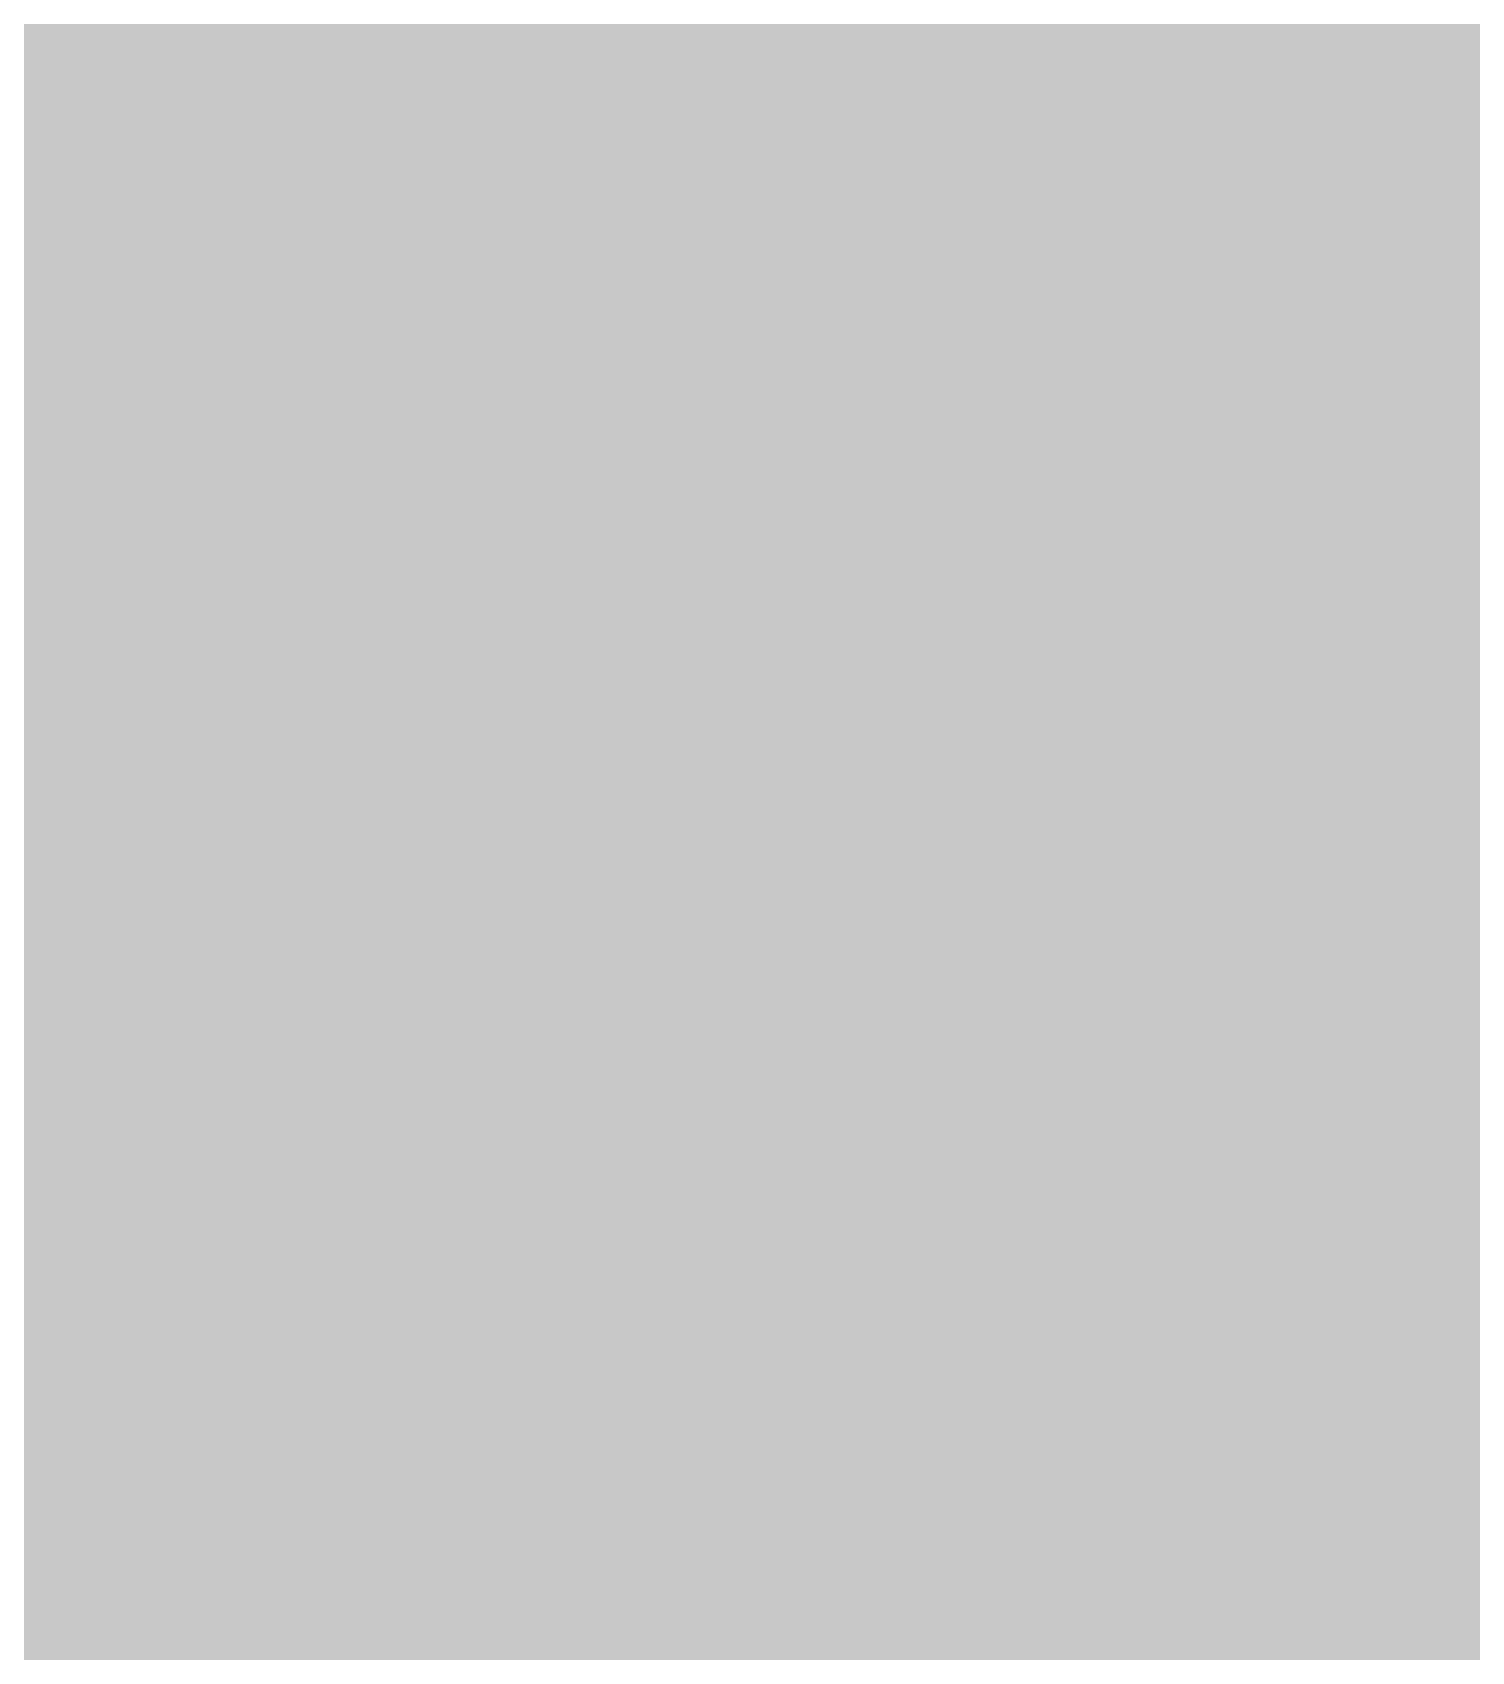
# Model space of a CAD drawing. Header units: metres. Extents: x -6 to 1255, y -2 to 532.
# Drawn here: x 873.65 to 881.55, y 172.07 to 180.96 of the extents above; entities that cross this region are included whole.
import ezdxf

# ---------------------------------------------------------------- set-up
doc = ezdxf.new("R2010")
doc.units = ezdxf.units.M
doc.header["$MEASUREMENT"] = 0
doc.layers.add('TPX_BUILDINGS_HATCH', color=7, linetype='CONTINUOUS', lineweight=0, true_color=0xf0f0f0)

msp = doc.modelspace()

# ---------------------------------------------------------------- hatches: boundary and pattern name
at = {"layer": 'TPX_BUILDINGS_HATCH'}
h = msp.add_hatch(color=256, dxfattribs=at)
h.paths.add_polyline_path([(847.6687, 150.9643), (847.6687, 150.2443), (847.7987, 149.5443), (848.0387, 148.8643), (848.3987, 148.2443), (849.1287, 147.4543), (850.0287, 146.8743), (850.7082, 146.6343), (851.4082, 146.5043), (852.4782, 146.5543), (853.1782, 146.7443), (853.9482, 147.1243), (853.7582, 146.1143), (866.1397, 144.2448), (866.2082, 144.2343), (867.0987, 144.0803), (872.8402, 143.0868), (873.1087, 143.0403), (873.8382, 142.9143), (886.0982, 140.7838), (887.2782, 144.5038), (888.0582, 146.9538), (889.8782, 152.6838), (885.7797, 154.6248), (887.5197, 158.1648), (888.8097, 157.5248), (889.5097, 158.9548), (891.5482, 157.9553), (891.5982, 158.1138), (893.0582, 162.7138), (893.0967, 162.8358), (890.4597, 164.0948), (891.9697, 167.2448), (894.2827, 166.5738), (894.3682, 166.8438), (895.5427, 170.5338), (895.6987, 171.0238), (896.1887, 172.5738), (896.4647, 173.4433), (896.5187, 173.6138), (897.7487, 177.4838), (875.0512, 186.1893), (873.1087, 186.9343), (872.4992, 187.1733), (866.4187, 189.5543), (863.2702, 183.1748), (853.0752, 162.5168), (849.2887, 154.8443), (850.1087, 154.3643), (849.4087, 153.9743), (848.8587, 153.5143), (848.3987, 152.9643), (847.9087, 152.0143), (847.6687, 150.9643)])
h.paths.add_polyline_path([(862.1197, 154.3548), (862.9097, 155.9748), (866.9997, 153.9748), (866.8197, 153.6148), (862.1197, 154.3548)], flags=16)

doc.saveas('drawing.dxf')
